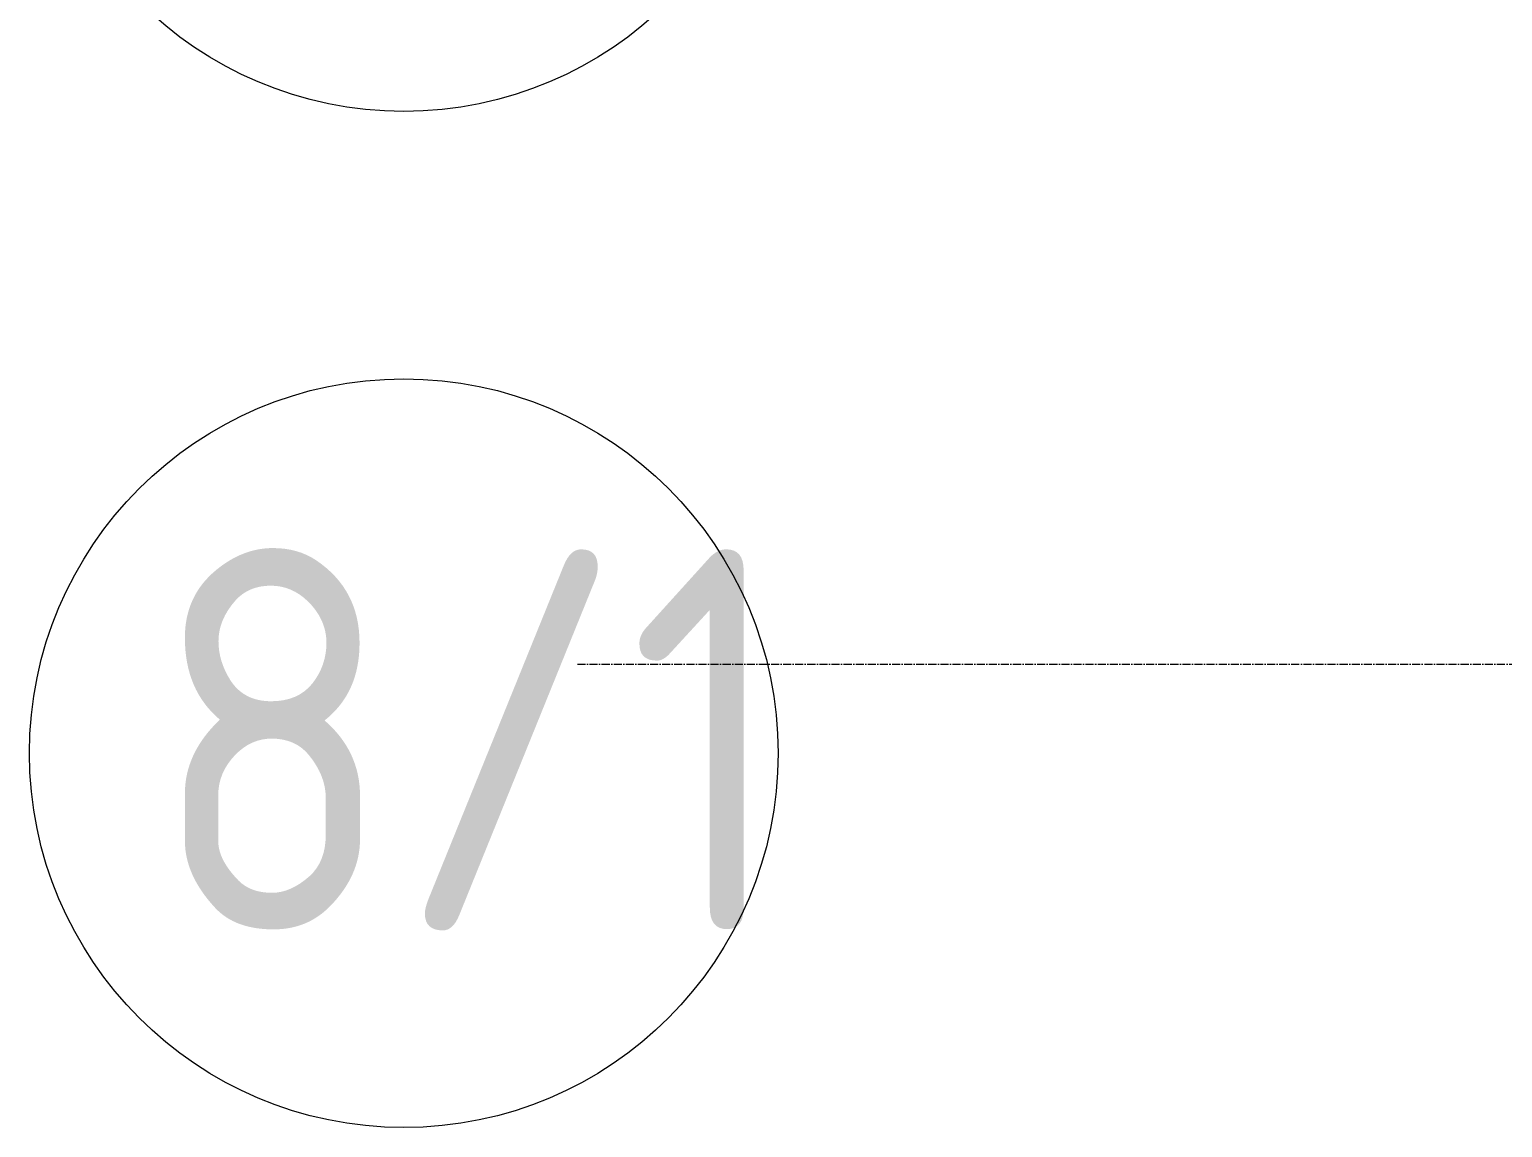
# Model space of a CAD drawing. Header units: millimetres. Extents: x -231292 to 573618, y -153144 to 564035.
# Drawn here: x 1655 to 5134, y 205573 to 208166 of the extents above; entities that cross this region are included whole.
import ezdxf
from ezdxf.enums import TextEntityAlignment as Align

# ---------------------------------------------------------------- set-up
doc = ezdxf.new("R2010")
doc.units = ezdxf.units.MM
doc.linetypes.add('CENTER2', pattern=[28.575, 19.05, -3.175, 3.175, -3.175])
doc.layers.get('0').update_dxf_attribs({"color": 250})
doc.layers.add('РД_Оси_100', color=250, linetype='Continuous', lineweight=0)
doc.styles.add('ккк', font='isocpeur.ttf', dxfattribs={"width": 0.85, "oblique": 15})

# ---------------------------------------------------------------- blocks, each defined once
blk = doc.blocks.new('A-iden')
at = {"linetype": 'Continuous', "lineweight": 5}
blk.add_circle((-0.729, -4.063), 5.894, dxfattribs=at)
at = {"color": 0, "linetype": 'Continuous', "lineweight": 20, "style": 'ккк', "width": 0.85}
blk.add_attdef('ID', text='', height=6, dxfattribs=at).set_placement((0.314, -3.853), align=Align.MIDDLE_CENTER)
blk = doc.blocks.new('оси_рен')
at = {"layer": 'РД_Оси_100', "color": 251, "linetype": 'CENTER2', "true_color": 0x636466}
blk.add_line((1225207.916, 156013.25), (1189697.958, 156013.25), dxfattribs=at)
at = {"layer": 'РД_Оси_100', "color": 251, "true_color": 0x636466, "xscale": 150, "yscale": 150, "zscale": 100}
for p, values in [((1189397.958, 158813.25), {'ID': '9/1'}), ((1189397.958, 156413.25), {'ID': '8/1'})]:
    blk.add_blockref('A-iden', p, dxfattribs=at).add_auto_attribs(values)

msp = doc.modelspace()

# ---------------------------------------------------------------- block references
at = {"rotation": 359.999868838025}
msp.add_blockref('оси_рен', (-1186750.035, 50655.808), dxfattribs=at)

doc.saveas('drawing.dxf')
